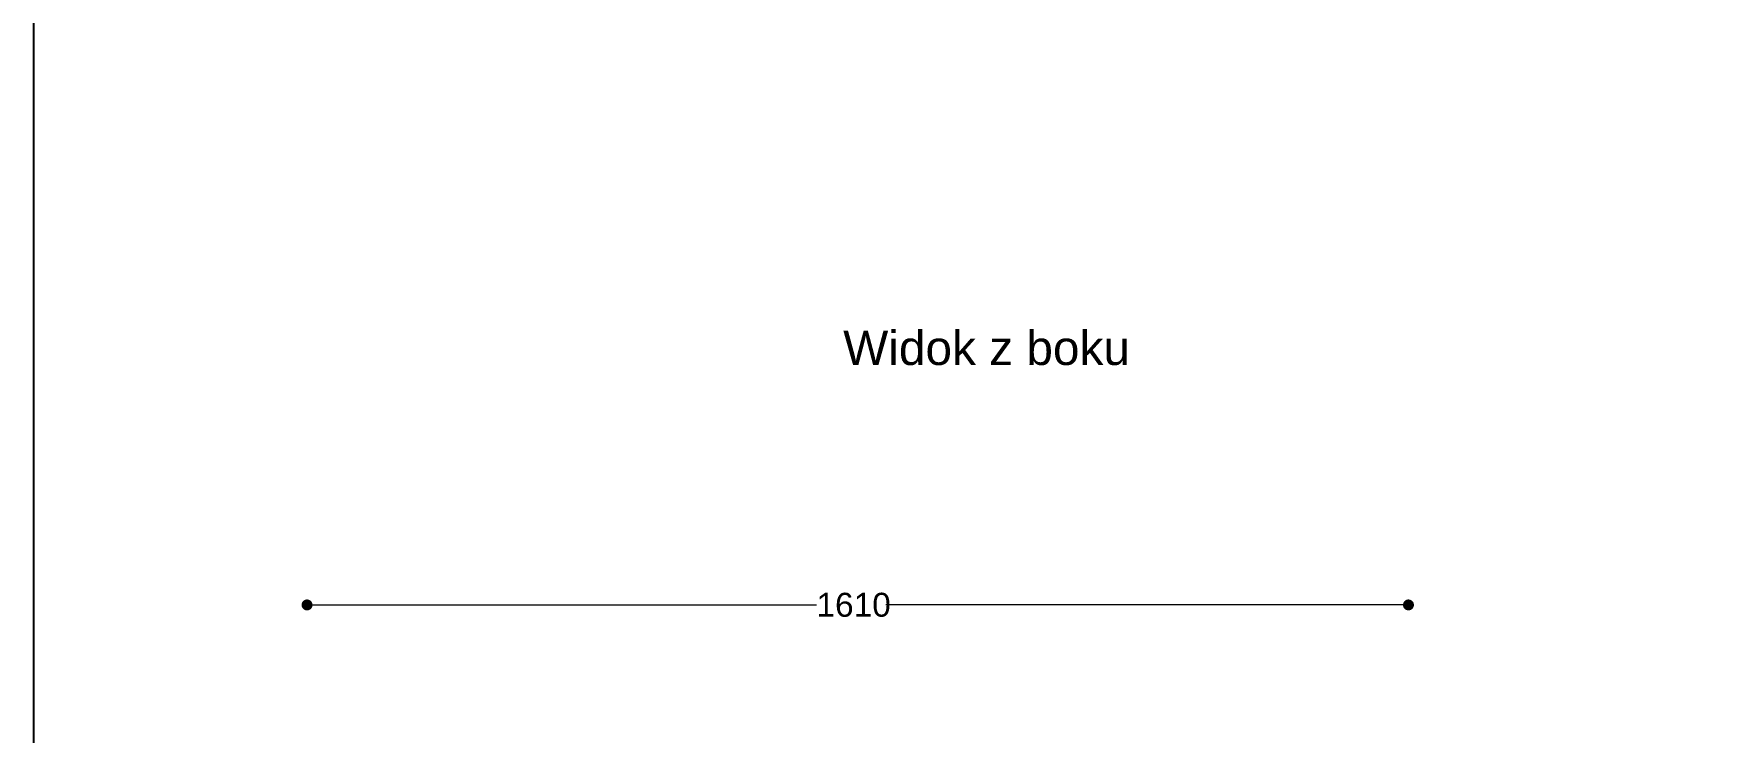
# Model space of a CAD drawing. Header units: millimetres. Extents: x 27531 to 32481, y 14140 to 19587.
# Drawn here: x 27531 to 30006, y 15843 to 16863 of the extents above; entities that cross this region are included whole.
import ezdxf

# ---------------------------------------------------------------- set-up
doc = ezdxf.new("R2010")
doc.units = ezdxf.units.MM
doc.header["$LTSCALE"] = 3
doc.layers.add('WymiaryARTUR', color=7, linetype='Continuous', lineweight=25)
doc.styles.get("Standard").update_dxf_attribs({"font": 'arial.ttf'})
doc.dimstyles.new('MATEUSZ', dxfattribs={"dimtxt": 35, "dimasz": 16, "dimexe": 0.18, "dimexo": 0.0625, "dimgap": 0.09, "dimtad": 0, "dimdec": 0, "dimdsep": 46, "dimtxsty": 'Standard', "dimblk": 'DOT', "dimcen": 0.09, "dimse1": 1, "dimse2": 1, "dimadec": 0, "dimazin": 0, "dimtfac": 1, "dimtdec": 0, "dimtofl": 0, "dimtmove": 0, "dimatfit": 3, "dimfxl": 1, "dimtolj": 1, "dimtzin": 0, "dimlwd": 9, "dimlwe": 9, "dimarcsym": 0})

# ---------------------------------------------------------------- blocks, each defined once
blk = doc.blocks.new('_Dot')
at = {"color": 0, "linetype": 'ByBlock', "lineweight": -2}
blk.add_line((-0.5, 0), (-1, 0), dxfattribs=at)
at = {"color": 0, "linetype": 'ByBlock', "const_width": 0.5}
blk.add_lwpolyline([(-0.25, 0, 1), (0.25, 0, 1)], format="xyb", close=True, dxfattribs=at)
blk = doc.blocks.new('*D40')
at = {"layer": 'Defpoints', "color": 0, "linetype": 'Continuous', "transparency": 16777216}
for p in [(29540, 16028.5), (27930, 15860.1), (29540, 15860.1)]:
    blk.add_point(p, dxfattribs=at)
at = {"layer": 'WymiaryARTUR', "color": 0, "linetype": 'Continuous', "lineweight": 9, "transparency": 16777216}
for p, q in [((27946, 16028.5), (28674.6, 16028.5)), ((29524, 16028.5), (28775.8, 16028.5))]:
    blk.add_line(p, q, dxfattribs=at)
at = {"layer": 'WymiaryARTUR', "color": 0, "linetype": 'Continuous', "lineweight": 9, "transparency": 16777216, "xscale": 16, "yscale": 16, "zscale": 16, "rotation": 180}
blk.add_blockref('_Dot', (27930, 16028.5), dxfattribs=at)
at = {"layer": 'WymiaryARTUR', "color": 0, "linetype": 'Continuous', "lineweight": 9, "transparency": 16777216, "xscale": 16, "yscale": 16, "zscale": 16}
blk.add_blockref('_Dot', (29540, 16028.5), dxfattribs=at)
at = {"layer": 'WymiaryARTUR', "color": 0, "linetype": 'Continuous', "transparency": 16777216, "insert": (28674.6, 16028.5), "char_height": 35, "attachment_point": 4}
blk.add_mtext('\\A1;1610', dxfattribs=at)

msp = doc.modelspace()

# ---------------------------------------------------------------- linework, layer by layer
msp.add_lwpolyline([(27530.6, 19587.1), (32481, 19587.1), (32481, 14139.6), (27530.6, 14139.6)], close=True)

# ---------------------------------------------------------------- texts
at = {"insert": (28713.7, 16429.3), "char_height": 50, "attachment_point": 1}
msp.add_mtext_dynamic_manual_height_columns('Widok z boku', width=1056.226, gutter_width=1, heights=[0], dxfattribs=at)

# ---------------------------------------------------------------- dimensions: what is measured, and where the dimension line sits
at = {"layer": 'WymiaryARTUR', "color": 7, "linetype": 'Continuous'}
dim = msp.add_linear_dim(base=(29540, 16028.5), p1=(27930, 15860.1), p2=(29540, 15860.1), dimstyle='MATEUSZ', dxfattribs=at)
dim.commit()
dim.dimension.update_dxf_attribs({"geometry": '*D40', "text_midpoint": (28725.2, 16028.5), "dimtype": 160})

doc.saveas('drawing.dxf')
